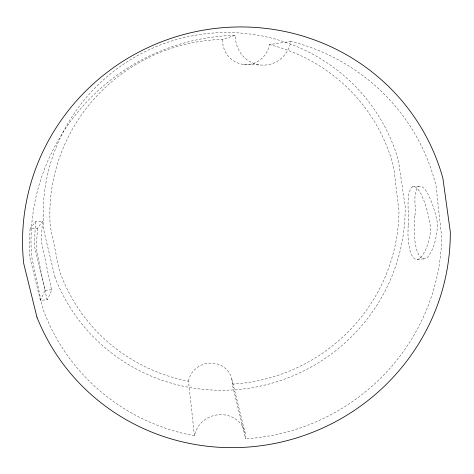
<?xml version="1.0" encoding="UTF-8"?>
<svg xmlns="http://www.w3.org/2000/svg" width="474" height="474" viewBox="0 0 474 474"><rect width="100%" height="100%" fill="white"/><g stroke="black" fill="none" stroke-linecap="round" stroke-linejoin="round"><path stroke-width="0.36" stroke-dasharray="2.37 1.78" d="M30.046 228.948L29.228 254.828L40.361 300.338L47.359 299.793L51.838 289.733L51.293 288.678L41.214 240.525L42.459 221.257L35.343 221.761L30.046 228.948L37.482 228.421L42.459 221.257M35.343 221.761L34.537 246.569L45.137 290.248L40.361 300.338M37.482 228.421L36.208 248.518L46.79 298.697L47.359 299.793M194.47 435.79L188.48 381.232A175.167 171.938 -25.3 0 1 59.41 270.618L50.238 226.139A175.167 171.938 -25.3 0 1 222.531 39.425L235.412 35.289A28.896 27.984 -86.3 0 0 260.285 64.974A28.896 27.984 -86.3 0 0 290.894 41.434A206.338 201.029 -25.3 0 1 436.027 185.867L441.721 237.397A206.338 201.029 -25.3 0 1 245.627 438.823A25.892 24.026 -15.6 0 0 222.502 414.691A25.892 24.026 -15.6 0 0 194.47 435.79A206.338 201.029 -25.3 0 1 42.613 307.987L31.551 255.936A206.338 201.029 -25.3 0 1 235.412 35.289M222.531 39.425A24.352 23.647 -89.4 0 0 243.642 64.452A24.352 23.647 -89.4 0 0 269.433 44.58L290.894 41.434M417.351 259.408L424.408 258.869M45.137 290.248L51.838 289.733M412.558 186.88L418.939 186.436M243.707 64.458L260.374 64.979M231.768 378.951L245.082 432.845M188.48 381.232A22.124 20.832 -14.9 0 1 212.417 363.131A22.124 20.832 -14.9 0 1 232.254 384.13L245.627 438.823M232.254 384.13A175.167 171.938 -25.3 0 0 398.984 211.345L393.681 167.257A175.167 171.938 -25.3 0 0 269.433 44.58M408.144 225.523L407.948 234.541L408.523 242.842L409.832 249.905A36.036 11.577 -84.5 0 0 420.545 257.773C427.151 250.035 429.586 239.483 430.753 229.647A36.699 9.948 79.7 0 0 424.354 201.628L421.315 194.583A36.273 9.836 79.7 0 0 410.425 189.179L408.932 193.659A36.729 9.96 79.7 0 0 408.813 216.357L408.144 225.523M414.869 215.919C413.761 227.07 413.707 238.493 416.581 249.395A36.137 11.702 -86.3 0 0 427.566 257.234C434.99 248.18 436.56 235.886 437.662 224.593C435.879 214.058 432.833 203.672 427.998 194.109A36.154 9.865 77.9 0 0 416.842 188.729C413.026 197.421 416.279 206.96 414.869 215.919M55.037 277.444L44.082 231.709A181.589 178.254 -25.3 0 1 190.501 36.154A181.589 178.254 -25.3 0 1 398.367 160.39L405.14 205.947A181.589 178.254 -25.3 0 1 258.36 386.547A181.589 178.254 -25.3 0 1 55.037 277.444"/><path stroke-width="0.71" d="M36.948 317.159L23.7 263.431A214.888 209.336 -25.3 0 1 197.267 31.32A214.888 209.336 -25.3 0 1 442.9 178.343L450.3 231.839A214.888 209.336 -25.3 0 1 276.277 443.143A214.888 209.336 -25.3 0 1 36.948 317.159"/></g></svg>
